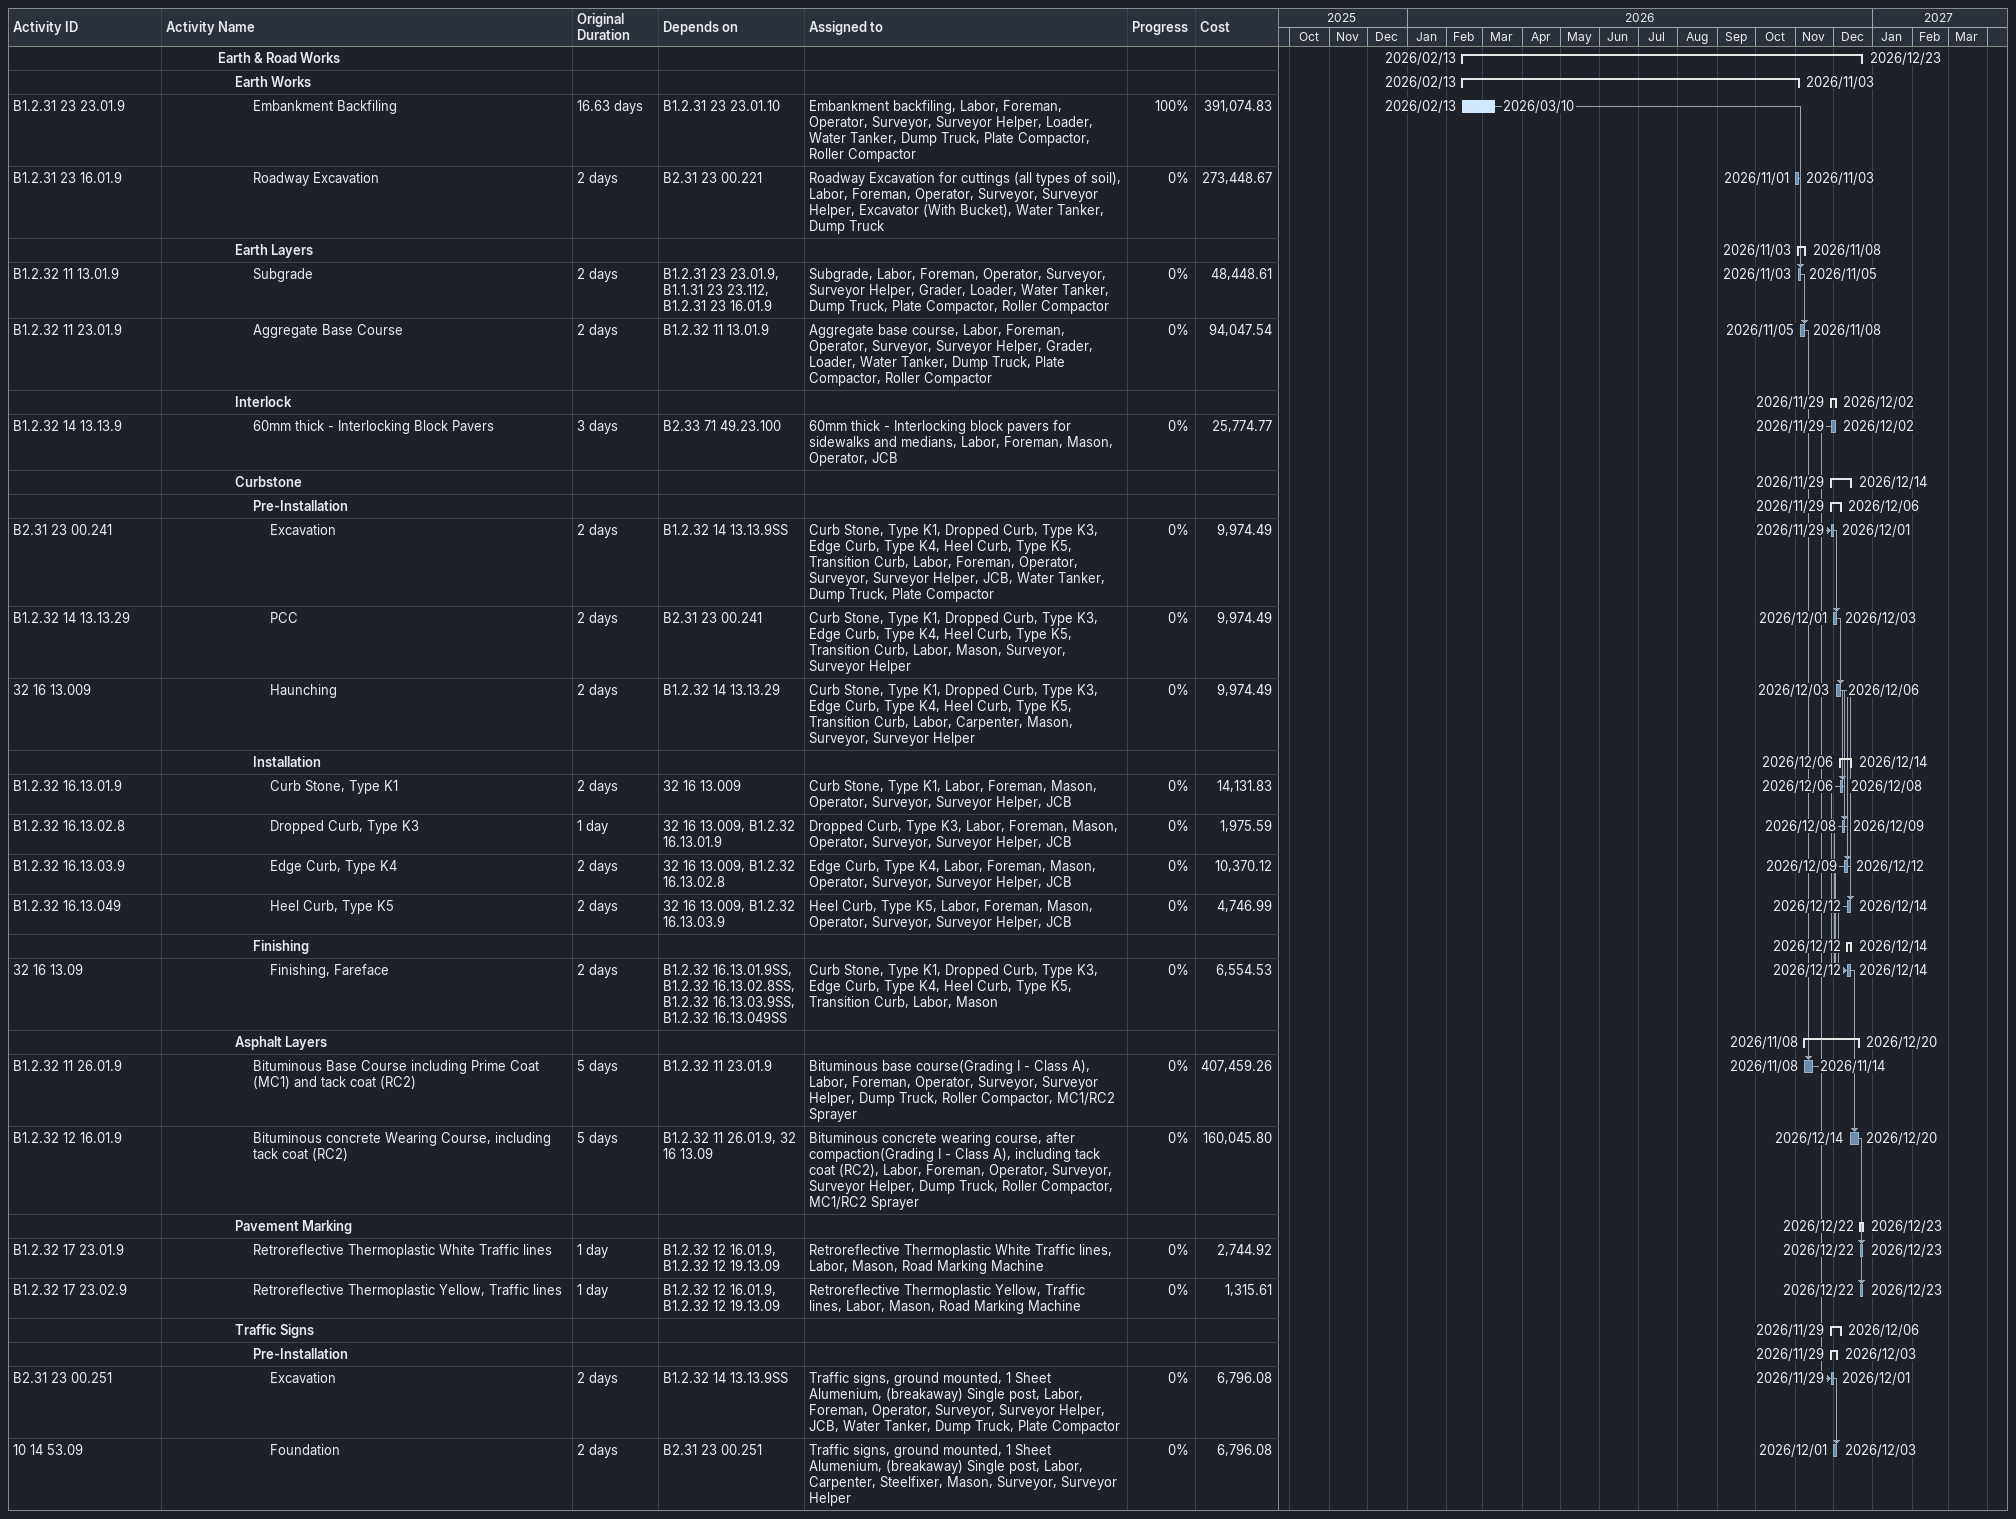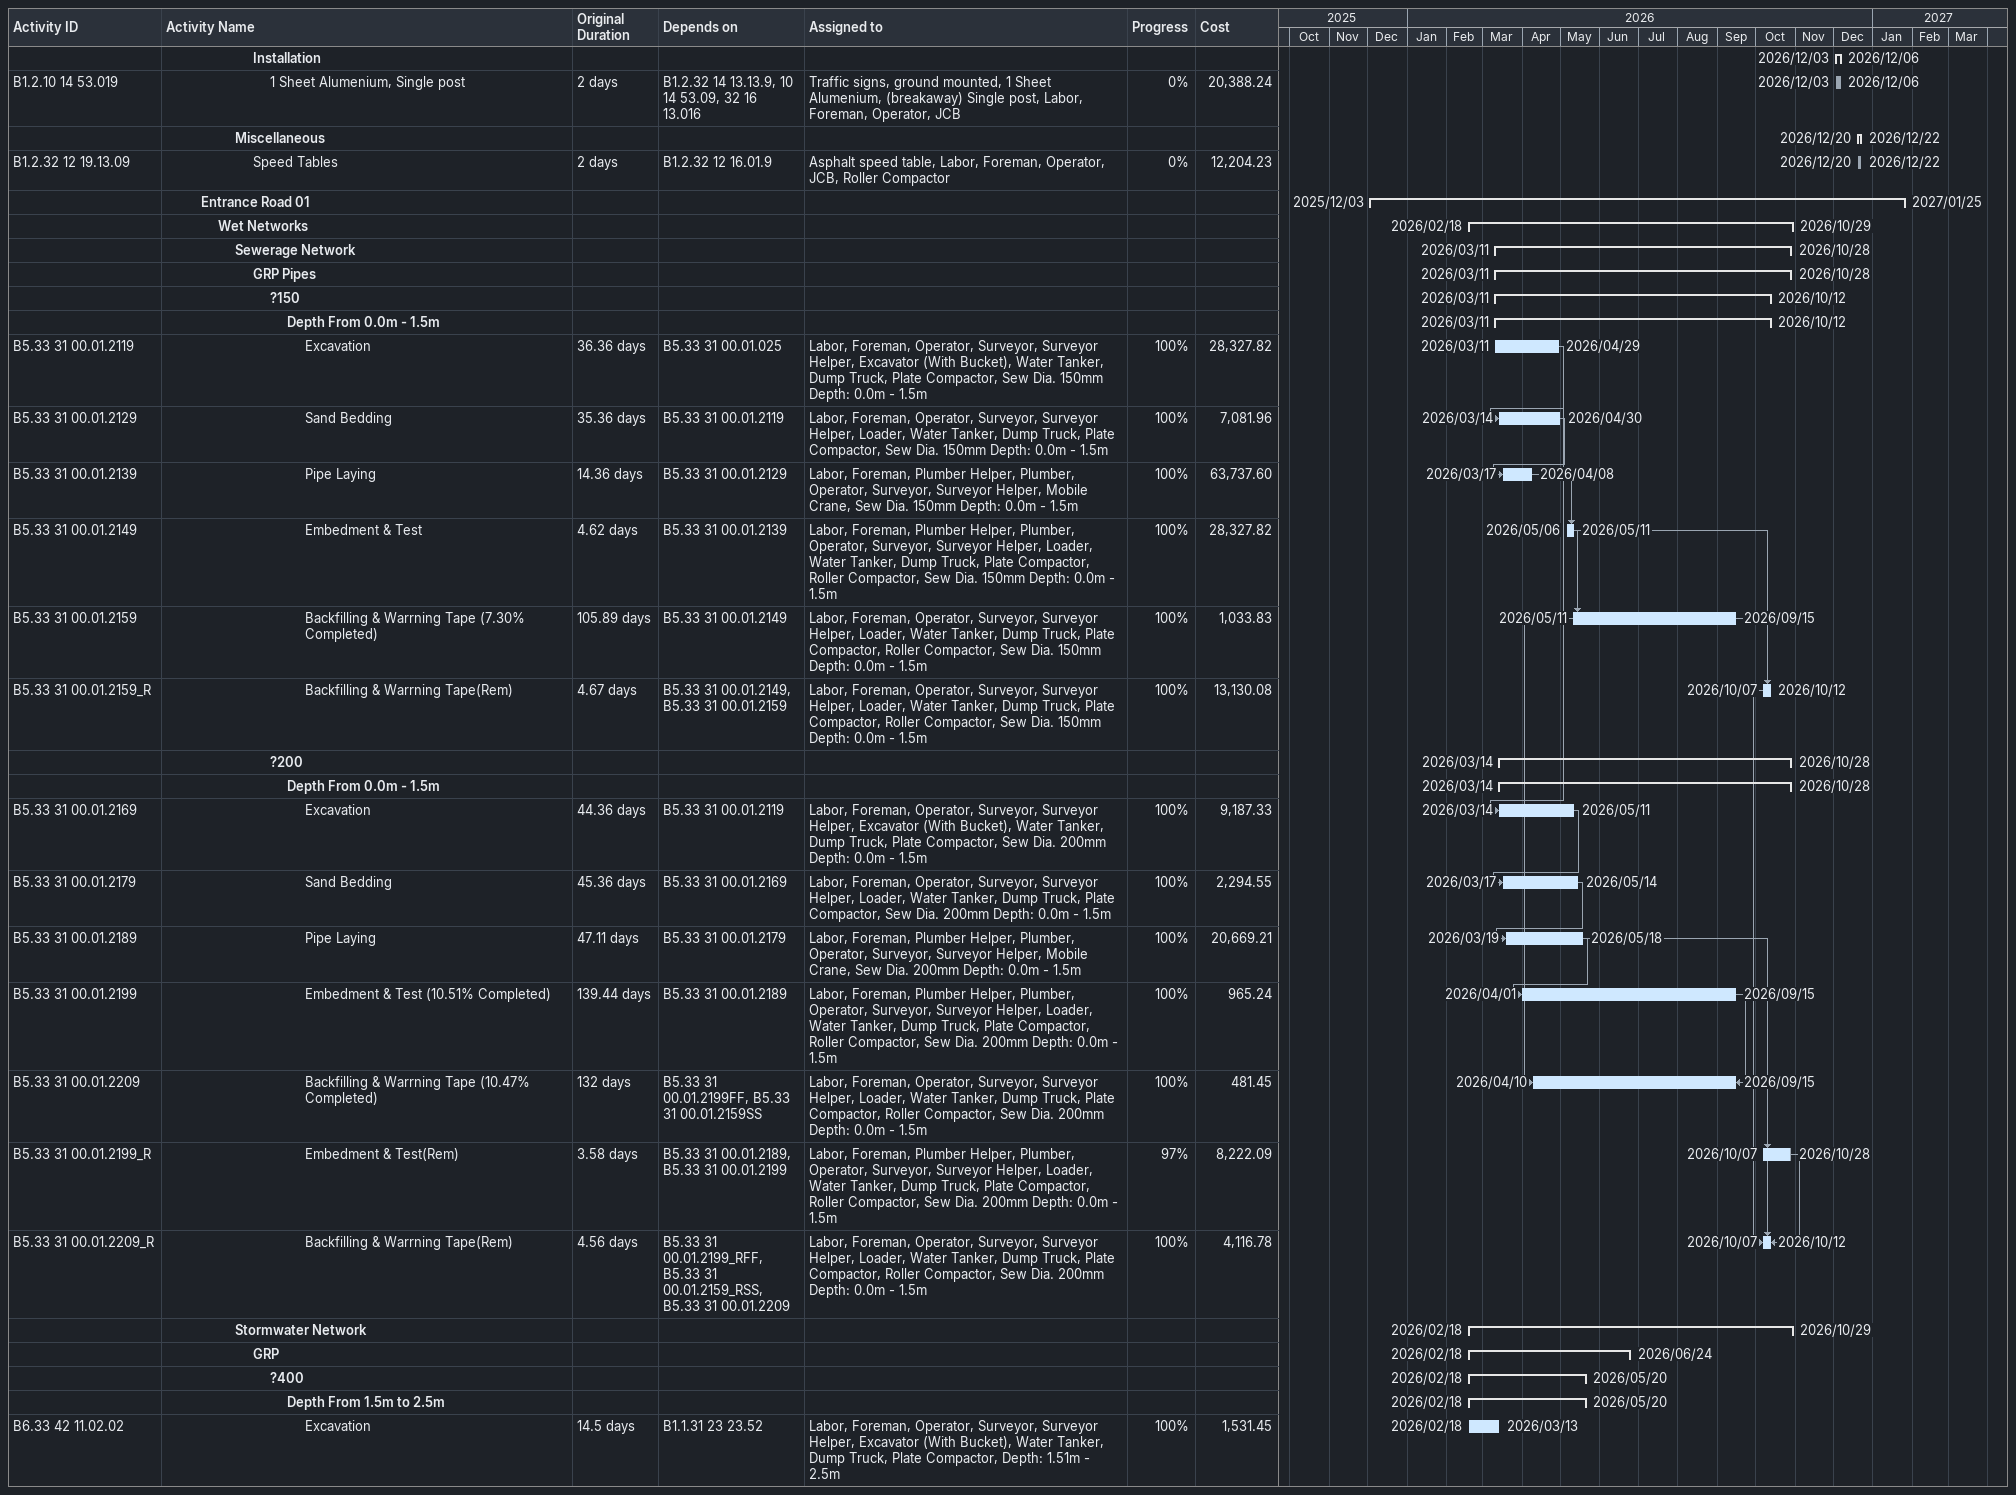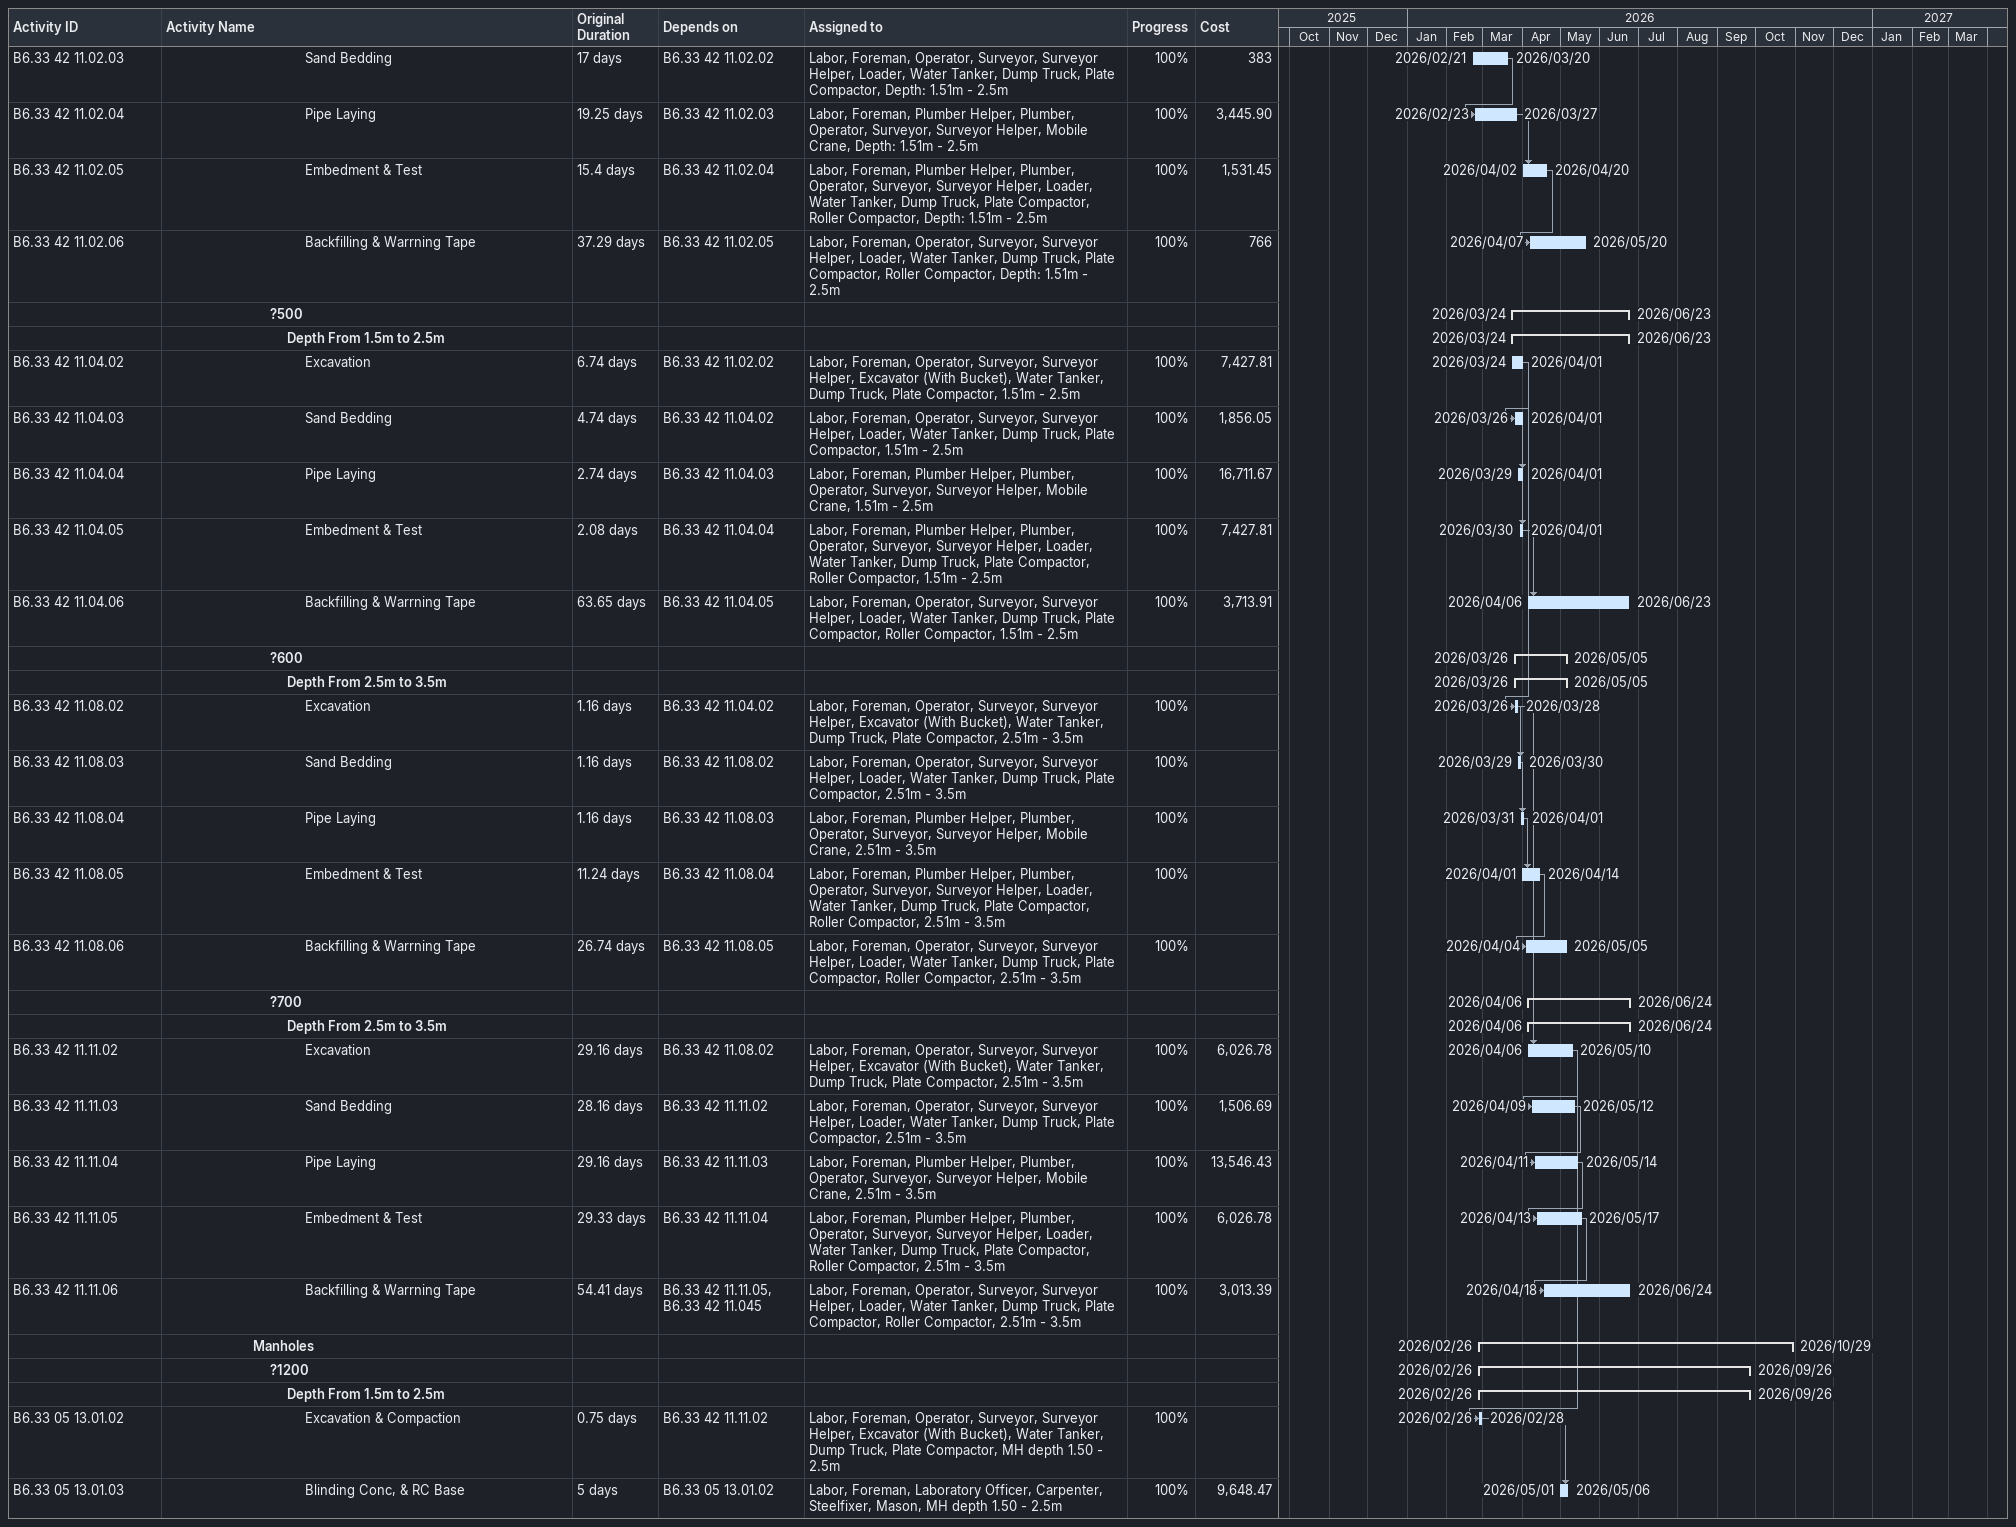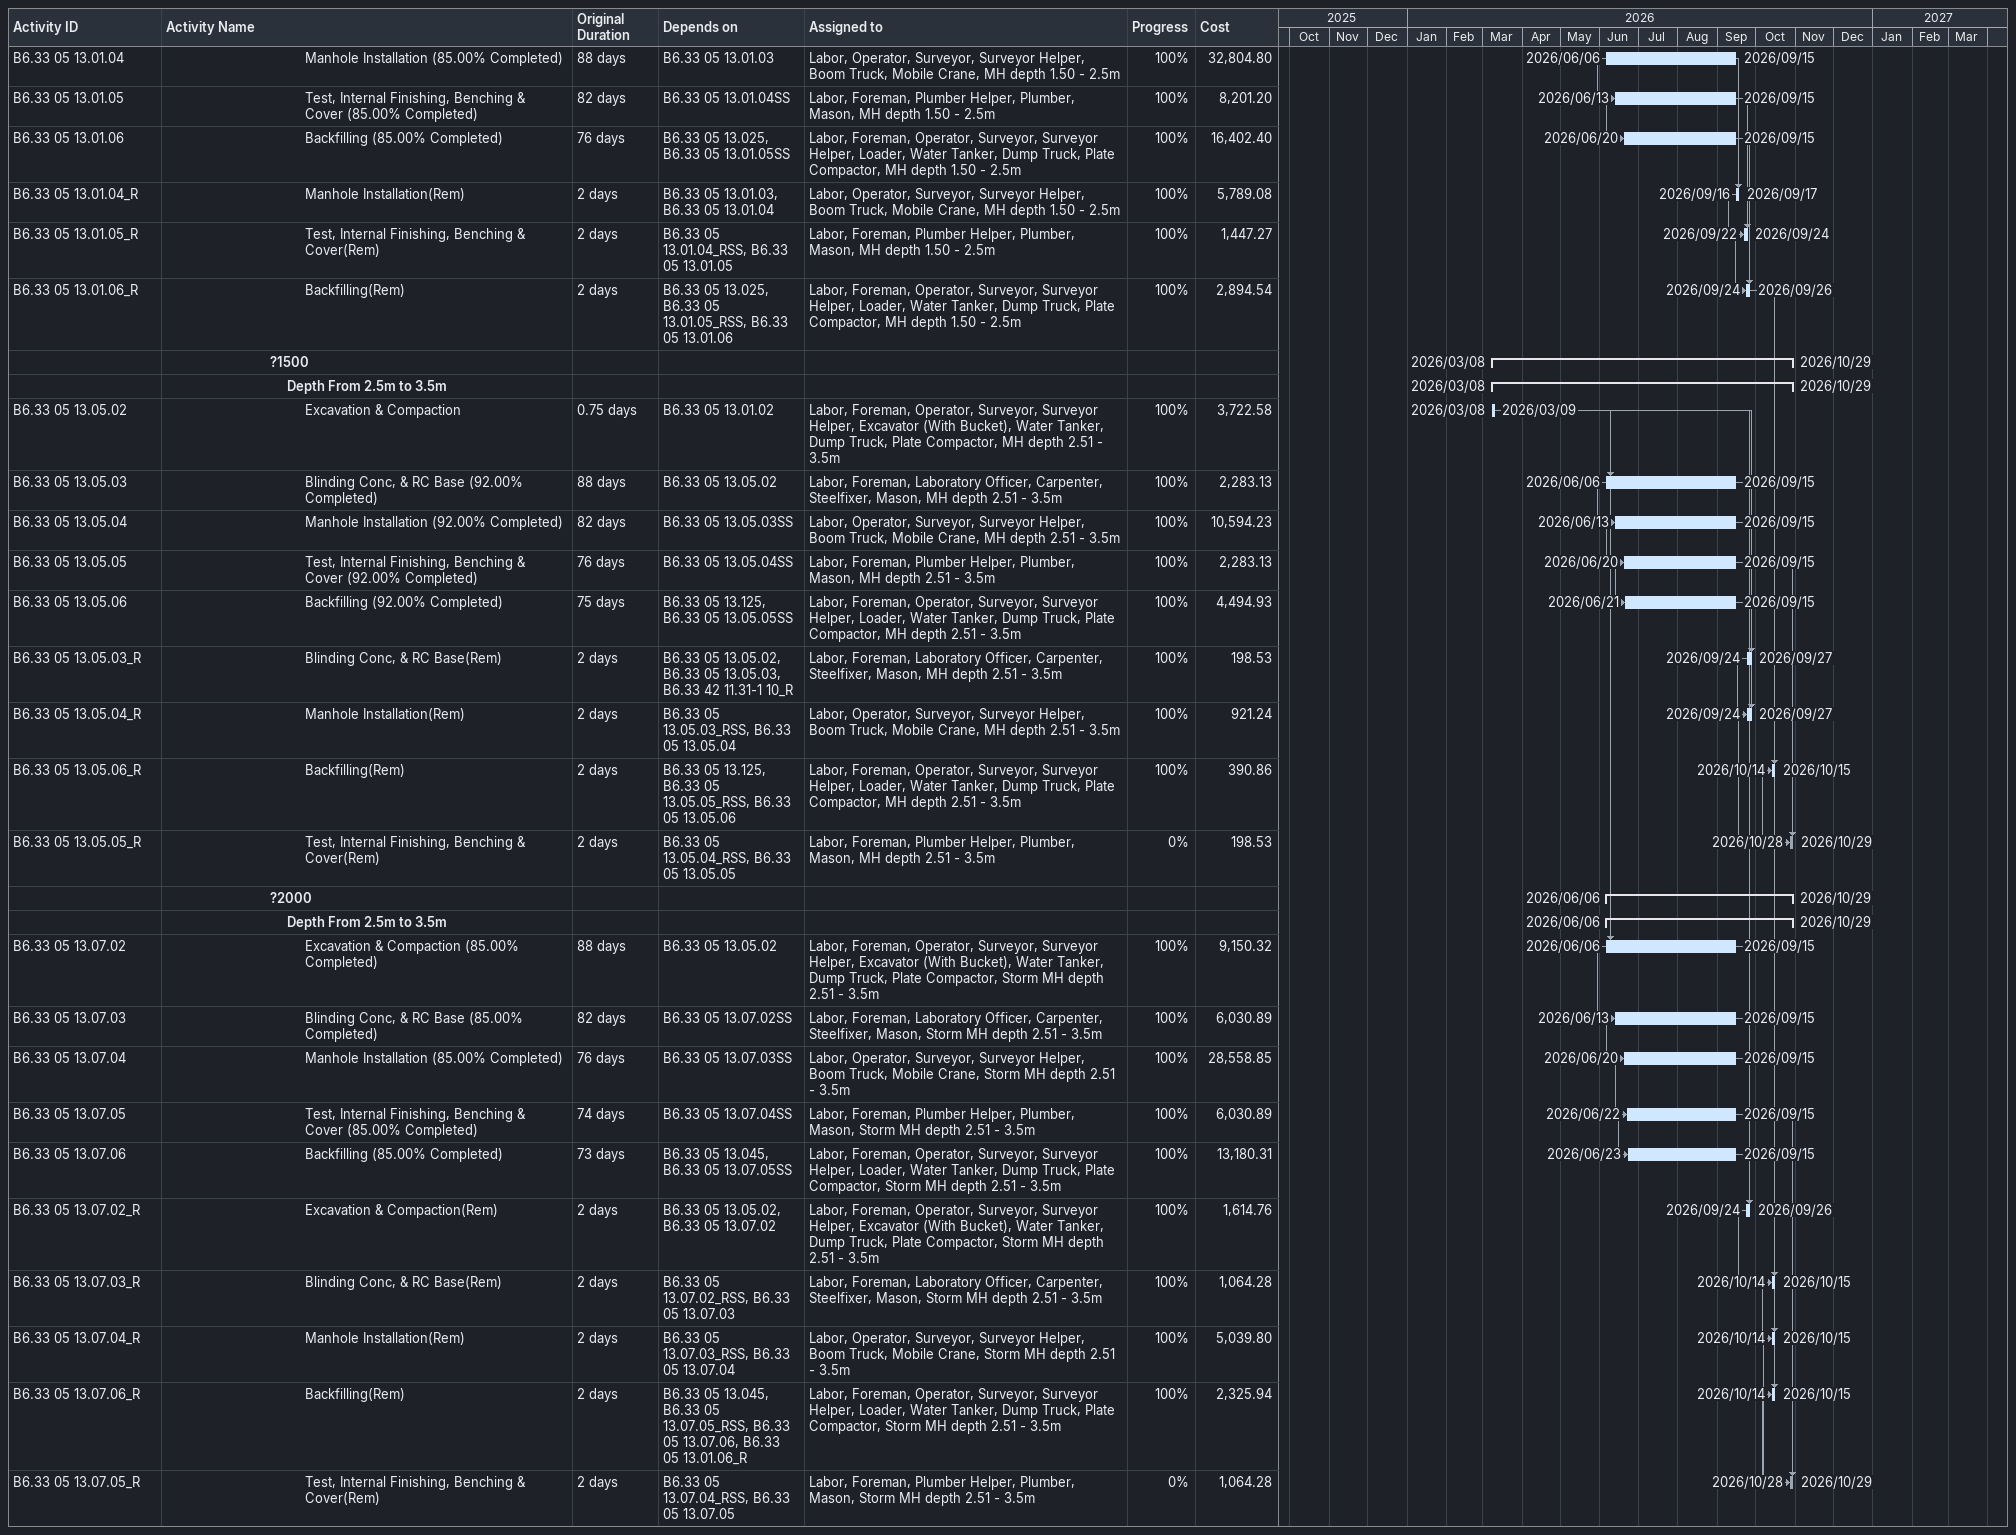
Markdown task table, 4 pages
| ID | Level | Task | Original duration | Start | Finish | Predecessors | Resources | % complete | Cost |
|---|---|---|---|---|---|---|---|---|---|
|  | 4 | **Earth & Road Works** |  | 2026-02-13 | 2026-12-23 |  |  |  |  |
|  | 5 | **Earth Works** |  | 2026-02-13 | 2026-11-03 |  |  |  |  |
| B1.2.31 23 23.01.9 | 6 | Embankment Backfiling | 16.63d | 2026-02-13 | 2026-03-10 | B1.2.31 23 23.01.10 | Embankment backfiling, Labor, Foreman, Operator, Surveyor, Surveyor Helper, Loader, Water Tanker, Dump Truck, Plate Compactor, Roller Compactor | 100 | 391074.83 |
| B1.2.31 23 16.01.9 | 6 | Roadway Excavation | 2d | 2026-11-01 | 2026-11-03 | B2.31 23 00.221 | Roadway Excavation for cuttings (all types of soil), Labor, Foreman, Operator, Surveyor, Surveyor Helper, Excavator (With Bucket), Water Tanker, Dump Truck | 0 | 273448.67 |
|  | 5 | **Earth Layers** |  | 2026-11-03 | 2026-11-08 |  |  |  |  |
| B1.2.32 11 13.01.9 | 6 | Subgrade | 2d | 2026-11-03 | 2026-11-05 | B1.2.31 23 23.01.9, B1.1.31 23 23.112, B1.2.31 23 16.01.9 | Subgrade, Labor, Foreman, Operator, Surveyor, Surveyor Helper, Grader, Loader, Water Tanker, Dump Truck, Plate Compactor, Roller Compactor | 0 | 48448.61 |
| B1.2.32 11 23.01.9 | 6 | Aggregate Base Course | 2d | 2026-11-05 | 2026-11-08 | B1.2.32 11 13.01.9 | Aggregate base course, Labor, Foreman, Operator, Surveyor, Surveyor Helper, Grader, Loader, Water Tanker, Dump Truck, Plate Compactor, Roller Compactor | 0 | 94047.54 |
|  | 5 | **Interlock** |  | 2026-11-29 | 2026-12-02 |  |  |  |  |
| B1.2.32 14 13.13.9 | 6 | 60mm thick - Interlocking Block Pavers | 3d | 2026-11-29 | 2026-12-02 | B2.33 71 49.23.100 | 60mm thick - Interlocking block pavers for sidewalks and medians, Labor, Foreman, Mason, Operator, JCB | 0 | 25774.77 |
|  | 5 | **Curbstone** |  | 2026-11-29 | 2026-12-14 |  |  |  |  |
|  | 6 | **Pre-Installation** |  | 2026-11-29 | 2026-12-06 |  |  |  |  |
| B2.31 23 00.241 | 7 | Excavation | 2d | 2026-11-29 | 2026-12-01 | B1.2.32 14 13.13.9SS | Curb Stone, Type K1, Dropped Curb, Type K3, Edge Curb, Type K4, Heel Curb, Type K5, Transition Curb, Labor, Foreman, Operator, Surveyor, Surveyor Helper, JCB, Water Tanker, Dump Truck, Plate Compactor | 0 | 9974.49 |
| B1.2.32 14 13.13.29 | 7 | PCC | 2d | 2026-12-01 | 2026-12-03 | B2.31 23 00.241 | Curb Stone, Type K1, Dropped Curb, Type K3, Edge Curb, Type K4, Heel Curb, Type K5, Transition Curb, Labor, Mason, Surveyor, Surveyor Helper | 0 | 9974.49 |
| 32 16 13.009 | 7 | Haunching | 2d | 2026-12-03 | 2026-12-06 | B1.2.32 14 13.13.29 | Curb Stone, Type K1, Dropped Curb, Type K3, Edge Curb, Type K4, Heel Curb, Type K5, Transition Curb, Labor, Carpenter, Mason, Surveyor, Surveyor Helper | 0 | 9974.49 |
|  | 6 | **Installation** |  | 2026-12-06 | 2026-12-14 |  |  |  |  |
| B1.2.32 16.13.01.9 | 7 | Curb Stone, Type K1 | 2d | 2026-12-06 | 2026-12-08 | 32 16 13.009 | Curb Stone, Type K1, Labor, Foreman, Mason, Operator, Surveyor, Surveyor Helper, JCB | 0 | 14131.83 |
| B1.2.32 16.13.02.8 | 7 | Dropped Curb, Type K3 | 1d | 2026-12-08 | 2026-12-09 | 32 16 13.009, B1.2.32 16.13.01.9 | Dropped Curb, Type K3, Labor, Foreman, Mason, Operator, Surveyor, Surveyor Helper, JCB | 0 | 1975.59 |
| B1.2.32 16.13.03.9 | 7 | Edge Curb, Type K4 | 2d | 2026-12-09 | 2026-12-12 | 32 16 13.009, B1.2.32 16.13.02.8 | Edge Curb, Type K4, Labor, Foreman, Mason, Operator, Surveyor, Surveyor Helper, JCB | 0 | 10370.12 |
| B1.2.32 16.13.049 | 7 | Heel Curb, Type K5 | 2d | 2026-12-12 | 2026-12-14 | 32 16 13.009, B1.2.32 16.13.03.9 | Heel Curb, Type K5, Labor, Foreman, Mason, Operator, Surveyor, Surveyor Helper, JCB | 0 | 4746.99 |
|  | 6 | **Finishing** |  | 2026-12-12 | 2026-12-14 |  |  |  |  |
| 32 16 13.09 | 7 | Finishing, Fareface | 2d | 2026-12-12 | 2026-12-14 | B1.2.32 16.13.01.9SS, B1.2.32 16.13.02.8SS, B1.2.32 16.13.03.9SS, B1.2.32 16.13.049SS | Curb Stone, Type K1, Dropped Curb, Type K3, Edge Curb, Type K4, Heel Curb, Type K5, Transition Curb, Labor, Mason | 0 | 6554.53 |
|  | 5 | **Asphalt Layers** |  | 2026-11-08 | 2026-12-20 |  |  |  |  |
| B1.2.32 11 26.01.9 | 6 | Bituminous Base Course including Prime Coat (MC1) and tack coat (RC2) | 5d | 2026-11-08 | 2026-11-14 | B1.2.32 11 23.01.9 | Bituminous base course(Grading I - Class A), Labor, Foreman, Operator, Surveyor, Surveyor Helper, Dump Truck, Roller Compactor, MC1/RC2 Sprayer | 0 | 407459.26 |
| B1.2.32 12 16.01.9 | 6 | Bituminous concrete Wearing Course, including tack coat (RC2) | 5d | 2026-12-14 | 2026-12-20 | B1.2.32 11 26.01.9, 32 16 13.09 | Bituminous concrete wearing course, after compaction(Grading I - Class A), including tack coat (RC2), Labor, Foreman, Operator, Surveyor, Surveyor Helper, Dump Truck, Roller Compactor, MC1/RC2 Sprayer | 0 | 160045.80 |
|  | 5 | **Pavement Marking** |  | 2026-12-22 | 2026-12-23 |  |  |  |  |
| B1.2.32 17 23.01.9 | 6 | Retroreflective Thermoplastic White Traffic lines | 1d | 2026-12-22 | 2026-12-23 | B1.2.32 12 16.01.9, B1.2.32 12 19.13.09 | Retroreflective Thermoplastic White Traffic lines, Labor, Mason, Road Marking Machine | 0 | 2744.92 |
| B1.2.32 17 23.02.9 | 6 | Retroreflective Thermoplastic Yellow, Traffic lines | 1d | 2026-12-22 | 2026-12-23 | B1.2.32 12 16.01.9, B1.2.32 12 19.13.09 | Retroreflective Thermoplastic Yellow, Traffic lines, Labor, Mason, Road Marking Machine | 0 | 1315.61 |
|  | 5 | **Traffic Signs** |  | 2026-11-29 | 2026-12-06 |  |  |  |  |
|  | 6 | **Pre-Installation** |  | 2026-11-29 | 2026-12-03 |  |  |  |  |
| B2.31 23 00.251 | 7 | Excavation | 2d | 2026-11-29 | 2026-12-01 | B1.2.32 14 13.13.9SS | Traffic signs, ground mounted, 1 Sheet Alumenium, (breakaway) Single post, Labor, Foreman, Operator, Surveyor, Surveyor Helper, JCB, Water Tanker, Dump Truck, Plate Compactor | 0 | 6796.08 |
| 10 14 53.09 | 7 | Foundation | 2d | 2026-12-01 | 2026-12-03 | B2.31 23 00.251 | Traffic signs, ground mounted, 1 Sheet Alumenium, (breakaway) Single post, Labor, Carpenter, Steelfixer, Mason, Surveyor, Surveyor Helper | 0 | 6796.08 |
|  | 6 | **Installation** |  | 2026-12-03 | 2026-12-06 |  |  |  |  |
| B1.2.10 14 53.019 | 7 | 1 Sheet Alumenium, Single post | 2d | 2026-12-03 | 2026-12-06 | B1.2.32 14 13.13.9, 10 14 53.09, 32 16 13.016 | Traffic signs, ground mounted, 1 Sheet Alumenium, (breakaway) Single post, Labor, Foreman, Operator, JCB | 0 | 20388.24 |
|  | 5 | **Miscellaneous** |  | 2026-12-20 | 2026-12-22 |  |  |  |  |
| B1.2.32 12 19.13.09 | 6 | Speed Tables | 2d | 2026-12-20 | 2026-12-22 | B1.2.32 12 16.01.9 | Asphalt speed table, Labor, Foreman, Operator, JCB, Roller Compactor | 0 | 12204.23 |
|  | 3 | **Entrance Road 01** |  | 2025-12-03 | 2027-01-25 |  |  |  |  |
|  | 4 | **Wet Networks** |  | 2026-02-18 | 2026-10-29 |  |  |  |  |
|  | 5 | **Sewerage Network** |  | 2026-03-11 | 2026-10-28 |  |  |  |  |
|  | 6 | **GRP Pipes** |  | 2026-03-11 | 2026-10-28 |  |  |  |  |
|  | 7 | **?150** |  | 2026-03-11 | 2026-10-12 |  |  |  |  |
|  | 8 | **Depth From 0.0m - 1.5m** |  | 2026-03-11 | 2026-10-12 |  |  |  |  |
| B5.33 31 00.01.2119 | 9 | Excavation | 36.36d | 2026-03-11 | 2026-04-29 | B5.33 31 00.01.025 | Labor, Foreman, Operator, Surveyor, Surveyor Helper, Excavator (With Bucket), Water Tanker, Dump Truck, Plate Compactor, Sew Dia. 150mm Depth: 0.0m - 1.5m | 100 | 28327.82 |
| B5.33 31 00.01.2129 | 9 | Sand Bedding | 35.36d | 2026-03-14 | 2026-04-30 | B5.33 31 00.01.2119 | Labor, Foreman, Operator, Surveyor, Surveyor Helper, Loader, Water Tanker, Dump Truck, Plate Compactor, Sew Dia. 150mm Depth: 0.0m - 1.5m | 100 | 7081.96 |
| B5.33 31 00.01.2139 | 9 | Pipe Laying | 14.36d | 2026-03-17 | 2026-04-08 | B5.33 31 00.01.2129 | Labor, Foreman, Plumber Helper, Plumber, Operator, Surveyor, Surveyor Helper, Mobile Crane, Sew Dia. 150mm Depth: 0.0m - 1.5m | 100 | 63737.60 |
| B5.33 31 00.01.2149 | 9 | Embedment & Test | 4.62d | 2026-05-06 | 2026-05-11 | B5.33 31 00.01.2139 | Labor, Foreman, Plumber Helper, Plumber, Operator, Surveyor, Surveyor Helper, Loader, Water Tanker, Dump Truck, Plate Compactor, Roller Compactor, Sew Dia. 150mm Depth: 0.0m - 1.5m | 100 | 28327.82 |
| B5.33 31 00.01.2159 | 9 | Backfilling & Warrning Tape (7.30% Completed) | 105.89d | 2026-05-11 | 2026-09-15 | B5.33 31 00.01.2149 | Labor, Foreman, Operator, Surveyor, Surveyor Helper, Loader, Water Tanker, Dump Truck, Plate Compactor, Roller Compactor, Sew Dia. 150mm Depth: 0.0m - 1.5m | 100 | 1033.83 |
| B5.33 31 00.01.2159_R | 9 | Backfilling & Warrning Tape(Rem) | 4.67d | 2026-10-07 | 2026-10-12 | B5.33 31 00.01.2149, B5.33 31 00.01.2159 | Labor, Foreman, Operator, Surveyor, Surveyor Helper, Loader, Water Tanker, Dump Truck, Plate Compactor, Roller Compactor, Sew Dia. 150mm Depth: 0.0m - 1.5m | 100 | 13130.08 |
|  | 7 | **?200** |  | 2026-03-14 | 2026-10-28 |  |  |  |  |
|  | 8 | **Depth From 0.0m - 1.5m** |  | 2026-03-14 | 2026-10-28 |  |  |  |  |
| B5.33 31 00.01.2169 | 9 | Excavation | 44.36d | 2026-03-14 | 2026-05-11 | B5.33 31 00.01.2119 | Labor, Foreman, Operator, Surveyor, Surveyor Helper, Excavator (With Bucket), Water Tanker, Dump Truck, Plate Compactor, Sew Dia. 200mm Depth: 0.0m - 1.5m | 100 | 9187.33 |
| B5.33 31 00.01.2179 | 9 | Sand Bedding | 45.36d | 2026-03-17 | 2026-05-14 | B5.33 31 00.01.2169 | Labor, Foreman, Operator, Surveyor, Surveyor Helper, Loader, Water Tanker, Dump Truck, Plate Compactor, Sew Dia. 200mm Depth: 0.0m - 1.5m | 100 | 2294.55 |
| B5.33 31 00.01.2189 | 9 | Pipe Laying | 47.11d | 2026-03-19 | 2026-05-18 | B5.33 31 00.01.2179 | Labor, Foreman, Plumber Helper, Plumber, Operator, Surveyor, Surveyor Helper, Mobile Crane, Sew Dia. 200mm Depth: 0.0m - 1.5m | 100 | 20669.21 |
| B5.33 31 00.01.2199 | 9 | Embedment & Test (10.51% Completed) | 139.44d | 2026-04-01 | 2026-09-15 | B5.33 31 00.01.2189 | Labor, Foreman, Plumber Helper, Plumber, Operator, Surveyor, Surveyor Helper, Loader, Water Tanker, Dump Truck, Plate Compactor, Roller Compactor, Sew Dia. 200mm Depth: 0.0m - 1.5m | 100 | 965.24 |
| B5.33 31 00.01.2209 | 9 | Backfilling & Warrning Tape (10.47% Completed) | 132d | 2026-04-10 | 2026-09-15 | B5.33 31 00.01.2199FF, B5.33 31 00.01.2159SS | Labor, Foreman, Operator, Surveyor, Surveyor Helper, Loader, Water Tanker, Dump Truck, Plate Compactor, Roller Compactor, Sew Dia. 200mm Depth: 0.0m - 1.5m | 100 | 481.45 |
| B5.33 31 00.01.2199_R | 9 | Embedment & Test(Rem) | 3.58d | 2026-10-07 | 2026-10-28 | B5.33 31 00.01.2189, B5.33 31 00.01.2199 | Labor, Foreman, Plumber Helper, Plumber, Operator, Surveyor, Surveyor Helper, Loader, Water Tanker, Dump Truck, Plate Compactor, Roller Compactor, Sew Dia. 200mm Depth: 0.0m - 1.5m | 97 | 8222.09 |
| B5.33 31 00.01.2209_R | 9 | Backfilling & Warrning Tape(Rem) | 4.56d | 2026-10-07 | 2026-10-12 | B5.33 31 00.01.2199_RFF, B5.33 31 00.01.2159_RSS, B5.33 31 00.01.2209 | Labor, Foreman, Operator, Surveyor, Surveyor Helper, Loader, Water Tanker, Dump Truck, Plate Compactor, Roller Compactor, Sew Dia. 200mm Depth: 0.0m - 1.5m | 100 | 4116.78 |
|  | 5 | **Stormwater Network** |  | 2026-02-18 | 2026-10-29 |  |  |  |  |
|  | 6 | **GRP** |  | 2026-02-18 | 2026-06-24 |  |  |  |  |
|  | 7 | **?400** |  | 2026-02-18 | 2026-05-20 |  |  |  |  |
|  | 8 | **Depth From 1.5m to 2.5m** |  | 2026-02-18 | 2026-05-20 |  |  |  |  |
| B6.33 42 11.02.02 | 9 | Excavation | 14.5d | 2026-02-18 | 2026-03-13 | B1.1.31 23 23.52 | Labor, Foreman, Operator, Surveyor, Surveyor Helper, Excavator (With Bucket), Water Tanker, Dump Truck, Plate Compactor, Depth: 1.51m - 2.5m | 100 | 1531.45 |
| B6.33 42 11.02.03 | 9 | Sand Bedding | 17d | 2026-02-21 | 2026-03-20 | B6.33 42 11.02.02 | Labor, Foreman, Operator, Surveyor, Surveyor Helper, Loader, Water Tanker, Dump Truck, Plate Compactor, Depth: 1.51m - 2.5m | 100 | 383 |
| B6.33 42 11.02.04 | 9 | Pipe Laying | 19.25d | 2026-02-23 | 2026-03-27 | B6.33 42 11.02.03 | Labor, Foreman, Plumber Helper, Plumber, Operator, Surveyor, Surveyor Helper, Mobile Crane, Depth: 1.51m - 2.5m | 100 | 3445.90 |
| B6.33 42 11.02.05 | 9 | Embedment & Test | 15.4d | 2026-04-02 | 2026-04-20 | B6.33 42 11.02.04 | Labor, Foreman, Plumber Helper, Plumber, Operator, Surveyor, Surveyor Helper, Loader, Water Tanker, Dump Truck, Plate Compactor, Roller Compactor, Depth: 1.51m - 2.5m | 100 | 1531.45 |
| B6.33 42 11.02.06 | 9 | Backfilling & Warrning Tape | 37.29d | 2026-04-07 | 2026-05-20 | B6.33 42 11.02.05 | Labor, Foreman, Operator, Surveyor, Surveyor Helper, Loader, Water Tanker, Dump Truck, Plate Compactor, Roller Compactor, Depth: 1.51m - 2.5m | 100 | 766 |
|  | 7 | **?500** |  | 2026-03-24 | 2026-06-23 |  |  |  |  |
|  | 8 | **Depth From 1.5m to 2.5m** |  | 2026-03-24 | 2026-06-23 |  |  |  |  |
| B6.33 42 11.04.02 | 9 | Excavation | 6.74d | 2026-03-24 | 2026-04-01 | B6.33 42 11.02.02 | Labor, Foreman, Operator, Surveyor, Surveyor Helper, Excavator (With Bucket), Water Tanker, Dump Truck, Plate Compactor, 1.51m - 2.5m | 100 | 7427.81 |
| B6.33 42 11.04.03 | 9 | Sand Bedding | 4.74d | 2026-03-26 | 2026-04-01 | B6.33 42 11.04.02 | Labor, Foreman, Operator, Surveyor, Surveyor Helper, Loader, Water Tanker, Dump Truck, Plate Compactor, 1.51m - 2.5m | 100 | 1856.05 |
| B6.33 42 11.04.04 | 9 | Pipe Laying | 2.74d | 2026-03-29 | 2026-04-01 | B6.33 42 11.04.03 | Labor, Foreman, Plumber Helper, Plumber, Operator, Surveyor, Surveyor Helper, Mobile Crane, 1.51m - 2.5m | 100 | 16711.67 |
| B6.33 42 11.04.05 | 9 | Embedment & Test | 2.08d | 2026-03-30 | 2026-04-01 | B6.33 42 11.04.04 | Labor, Foreman, Plumber Helper, Plumber, Operator, Surveyor, Surveyor Helper, Loader, Water Tanker, Dump Truck, Plate Compactor, Roller Compactor, 1.51m - 2.5m | 100 | 7427.81 |
| B6.33 42 11.04.06 | 9 | Backfilling & Warrning Tape | 63.65d | 2026-04-06 | 2026-06-23 | B6.33 42 11.04.05 | Labor, Foreman, Operator, Surveyor, Surveyor Helper, Loader, Water Tanker, Dump Truck, Plate Compactor, Roller Compactor, 1.51m - 2.5m | 100 | 3713.91 |
|  | 7 | **?600** |  | 2026-03-26 | 2026-05-05 |  |  |  |  |
|  | 8 | **Depth From 2.5m to 3.5m** |  | 2026-03-26 | 2026-05-05 |  |  |  |  |
| B6.33 42 11.08.02 | 9 | Excavation | 1.16d | 2026-03-26 | 2026-03-28 | B6.33 42 11.04.02 | Labor, Foreman, Operator, Surveyor, Surveyor Helper, Excavator (With Bucket), Water Tanker, Dump Truck, Plate Compactor, 2.51m - 3.5m | 100 |  |
| B6.33 42 11.08.03 | 9 | Sand Bedding | 1.16d | 2026-03-29 | 2026-03-30 | B6.33 42 11.08.02 | Labor, Foreman, Operator, Surveyor, Surveyor Helper, Loader, Water Tanker, Dump Truck, Plate Compactor, 2.51m - 3.5m | 100 |  |
| B6.33 42 11.08.04 | 9 | Pipe Laying | 1.16d | 2026-03-31 | 2026-04-01 | B6.33 42 11.08.03 | Labor, Foreman, Plumber Helper, Plumber, Operator, Surveyor, Surveyor Helper, Mobile Crane, 2.51m - 3.5m | 100 |  |
| B6.33 42 11.08.05 | 9 | Embedment & Test | 11.24d | 2026-04-01 | 2026-04-14 | B6.33 42 11.08.04 | Labor, Foreman, Plumber Helper, Plumber, Operator, Surveyor, Surveyor Helper, Loader, Water Tanker, Dump Truck, Plate Compactor, Roller Compactor, 2.51m - 3.5m | 100 |  |
| B6.33 42 11.08.06 | 9 | Backfilling & Warrning Tape | 26.74d | 2026-04-04 | 2026-05-05 | B6.33 42 11.08.05 | Labor, Foreman, Operator, Surveyor, Surveyor Helper, Loader, Water Tanker, Dump Truck, Plate Compactor, Roller Compactor, 2.51m - 3.5m | 100 |  |
|  | 7 | **?700** |  | 2026-04-06 | 2026-06-24 |  |  |  |  |
|  | 8 | **Depth From 2.5m to 3.5m** |  | 2026-04-06 | 2026-06-24 |  |  |  |  |
| B6.33 42 11.11.02 | 9 | Excavation | 29.16d | 2026-04-06 | 2026-05-10 | B6.33 42 11.08.02 | Labor, Foreman, Operator, Surveyor, Surveyor Helper, Excavator (With Bucket), Water Tanker, Dump Truck, Plate Compactor, 2.51m - 3.5m | 100 | 6026.78 |
| B6.33 42 11.11.03 | 9 | Sand Bedding | 28.16d | 2026-04-09 | 2026-05-12 | B6.33 42 11.11.02 | Labor, Foreman, Operator, Surveyor, Surveyor Helper, Loader, Water Tanker, Dump Truck, Plate Compactor, 2.51m - 3.5m | 100 | 1506.69 |
| B6.33 42 11.11.04 | 9 | Pipe Laying | 29.16d | 2026-04-11 | 2026-05-14 | B6.33 42 11.11.03 | Labor, Foreman, Plumber Helper, Plumber, Operator, Surveyor, Surveyor Helper, Mobile Crane, 2.51m - 3.5m | 100 | 13546.43 |
| B6.33 42 11.11.05 | 9 | Embedment & Test | 29.33d | 2026-04-13 | 2026-05-17 | B6.33 42 11.11.04 | Labor, Foreman, Plumber Helper, Plumber, Operator, Surveyor, Surveyor Helper, Loader, Water Tanker, Dump Truck, Plate Compactor, Roller Compactor, 2.51m - 3.5m | 100 | 6026.78 |
| B6.33 42 11.11.06 | 9 | Backfilling & Warrning Tape | 54.41d | 2026-04-18 | 2026-06-24 | B6.33 42 11.11.05, B6.33 42 11.045 | Labor, Foreman, Operator, Surveyor, Surveyor Helper, Loader, Water Tanker, Dump Truck, Plate Compactor, Roller Compactor, 2.51m - 3.5m | 100 | 3013.39 |
|  | 6 | **Manholes** |  | 2026-02-26 | 2026-10-29 |  |  |  |  |
|  | 7 | **?1200** |  | 2026-02-26 | 2026-09-26 |  |  |  |  |
|  | 8 | **Depth From 1.5m to 2.5m** |  | 2026-02-26 | 2026-09-26 |  |  |  |  |
| B6.33 05 13.01.02 | 9 | Excavation & Compaction | 0.75d | 2026-02-26 | 2026-02-28 | B6.33 42 11.11.02 | Labor, Foreman, Operator, Surveyor, Surveyor Helper, Excavator (With Bucket), Water Tanker, Dump Truck, Plate Compactor, MH depth 1.50 - 2.5m | 100 |  |
| B6.33 05 13.01.03 | 9 | Blinding Conc, & RC Base | 5d | 2026-05-01 | 2026-05-06 | B6.33 05 13.01.02 | Labor, Foreman, Laboratory Officer, Carpenter, Steelfixer, Mason, MH depth 1.50 - 2.5m | 100 | 9648.47 |
| B6.33 05 13.01.04 | 9 | Manhole Installation (85.00% Completed) | 88d | 2026-06-06 | 2026-09-15 | B6.33 05 13.01.03 | Labor, Operator, Surveyor, Surveyor Helper, Boom Truck, Mobile Crane, MH depth 1.50 - 2.5m | 100 | 32804.80 |
| B6.33 05 13.01.05 | 9 | Test, Internal Finishing, Benching & Cover (85.00% Completed) | 82d | 2026-06-13 | 2026-09-15 | B6.33 05 13.01.04SS | Labor, Foreman, Plumber Helper, Plumber, Mason, MH depth 1.50 - 2.5m | 100 | 8201.20 |
| B6.33 05 13.01.06 | 9 | Backfilling (85.00% Completed) | 76d | 2026-06-20 | 2026-09-15 | B6.33 05 13.025, B6.33 05 13.01.05SS | Labor, Foreman, Operator, Surveyor, Surveyor Helper, Loader, Water Tanker, Dump Truck, Plate Compactor, MH depth 1.50 - 2.5m | 100 | 16402.40 |
| B6.33 05 13.01.04_R | 9 | Manhole Installation(Rem) | 2d | 2026-09-16 | 2026-09-17 | B6.33 05 13.01.03, B6.33 05 13.01.04 | Labor, Operator, Surveyor, Surveyor Helper, Boom Truck, Mobile Crane, MH depth 1.50 - 2.5m | 100 | 5789.08 |
| B6.33 05 13.01.05_R | 9 | Test, Internal Finishing, Benching & Cover(Rem) | 2d | 2026-09-22 | 2026-09-24 | B6.33 05 13.01.04_RSS, B6.33 05 13.01.05 | Labor, Foreman, Plumber Helper, Plumber, Mason, MH depth 1.50 - 2.5m | 100 | 1447.27 |
| B6.33 05 13.01.06_R | 9 | Backfilling(Rem) | 2d | 2026-09-24 | 2026-09-26 | B6.33 05 13.025, B6.33 05 13.01.05_RSS, B6.33 05 13.01.06 | Labor, Foreman, Operator, Surveyor, Surveyor Helper, Loader, Water Tanker, Dump Truck, Plate Compactor, MH depth 1.50 - 2.5m | 100 | 2894.54 |
|  | 7 | **?1500** |  | 2026-03-08 | 2026-10-29 |  |  |  |  |
|  | 8 | **Depth From 2.5m to 3.5m** |  | 2026-03-08 | 2026-10-29 |  |  |  |  |
| B6.33 05 13.05.02 | 9 | Excavation & Compaction | 0.75d | 2026-03-08 | 2026-03-09 | B6.33 05 13.01.02 | Labor, Foreman, Operator, Surveyor, Surveyor Helper, Excavator (With Bucket), Water Tanker, Dump Truck, Plate Compactor, MH depth 2.51 - 3.5m | 100 | 3722.58 |
| B6.33 05 13.05.03 | 9 | Blinding Conc, & RC Base (92.00% Completed) | 88d | 2026-06-06 | 2026-09-15 | B6.33 05 13.05.02 | Labor, Foreman, Laboratory Officer, Carpenter, Steelfixer, Mason, MH depth 2.51 - 3.5m | 100 | 2283.13 |
| B6.33 05 13.05.04 | 9 | Manhole Installation (92.00% Completed) | 82d | 2026-06-13 | 2026-09-15 | B6.33 05 13.05.03SS | Labor, Operator, Surveyor, Surveyor Helper, Boom Truck, Mobile Crane, MH depth 2.51 - 3.5m | 100 | 10594.23 |
| B6.33 05 13.05.05 | 9 | Test, Internal Finishing, Benching & Cover (92.00% Completed) | 76d | 2026-06-20 | 2026-09-15 | B6.33 05 13.05.04SS | Labor, Foreman, Plumber Helper, Plumber, Mason, MH depth 2.51 - 3.5m | 100 | 2283.13 |
| B6.33 05 13.05.06 | 9 | Backfilling (92.00% Completed) | 75d | 2026-06-21 | 2026-09-15 | B6.33 05 13.125, B6.33 05 13.05.05SS | Labor, Foreman, Operator, Surveyor, Surveyor Helper, Loader, Water Tanker, Dump Truck, Plate Compactor, MH depth 2.51 - 3.5m | 100 | 4494.93 |
| B6.33 05 13.05.03_R | 9 | Blinding Conc, & RC Base(Rem) | 2d | 2026-09-24 | 2026-09-27 | B6.33 05 13.05.02, B6.33 05 13.05.03, B6.33 42 11.31-1 10_R | Labor, Foreman, Laboratory Officer, Carpenter, Steelfixer, Mason, MH depth 2.51 - 3.5m | 100 | 198.53 |
| B6.33 05 13.05.04_R | 9 | Manhole Installation(Rem) | 2d | 2026-09-24 | 2026-09-27 | B6.33 05 13.05.03_RSS, B6.33 05 13.05.04 | Labor, Operator, Surveyor, Surveyor Helper, Boom Truck, Mobile Crane, MH depth 2.51 - 3.5m | 100 | 921.24 |
| B6.33 05 13.05.06_R | 9 | Backfilling(Rem) | 2d | 2026-10-14 | 2026-10-15 | B6.33 05 13.125, B6.33 05 13.05.05_RSS, B6.33 05 13.05.06 | Labor, Foreman, Operator, Surveyor, Surveyor Helper, Loader, Water Tanker, Dump Truck, Plate Compactor, MH depth 2.51 - 3.5m | 100 | 390.86 |
| B6.33 05 13.05.05_R | 9 | Test, Internal Finishing, Benching & Cover(Rem) | 2d | 2026-10-28 | 2026-10-29 | B6.33 05 13.05.04_RSS, B6.33 05 13.05.05 | Labor, Foreman, Plumber Helper, Plumber, Mason, MH depth 2.51 - 3.5m | 0 | 198.53 |
|  | 7 | **?2000** |  | 2026-06-06 | 2026-10-29 |  |  |  |  |
|  | 8 | **Depth From 2.5m to 3.5m** |  | 2026-06-06 | 2026-10-29 |  |  |  |  |
| B6.33 05 13.07.02 | 9 | Excavation & Compaction (85.00% Completed) | 88d | 2026-06-06 | 2026-09-15 | B6.33 05 13.05.02 | Labor, Foreman, Operator, Surveyor, Surveyor Helper, Excavator (With Bucket), Water Tanker, Dump Truck, Plate Compactor, Storm MH depth 2.51 - 3.5m | 100 | 9150.32 |
| B6.33 05 13.07.03 | 9 | Blinding Conc, & RC Base (85.00% Completed) | 82d | 2026-06-13 | 2026-09-15 | B6.33 05 13.07.02SS | Labor, Foreman, Laboratory Officer, Carpenter, Steelfixer, Mason, Storm MH depth 2.51 - 3.5m | 100 | 6030.89 |
| B6.33 05 13.07.04 | 9 | Manhole Installation (85.00% Completed) | 76d | 2026-06-20 | 2026-09-15 | B6.33 05 13.07.03SS | Labor, Operator, Surveyor, Surveyor Helper, Boom Truck, Mobile Crane, Storm MH depth 2.51 - 3.5m | 100 | 28558.85 |
| B6.33 05 13.07.05 | 9 | Test, Internal Finishing, Benching & Cover (85.00% Completed) | 74d | 2026-06-22 | 2026-09-15 | B6.33 05 13.07.04SS | Labor, Foreman, Plumber Helper, Plumber, Mason, Storm MH depth 2.51 - 3.5m | 100 | 6030.89 |
| B6.33 05 13.07.06 | 9 | Backfilling (85.00% Completed) | 73d | 2026-06-23 | 2026-09-15 | B6.33 05 13.045, B6.33 05 13.07.05SS | Labor, Foreman, Operator, Surveyor, Surveyor Helper, Loader, Water Tanker, Dump Truck, Plate Compactor, Storm MH depth 2.51 - 3.5m | 100 | 13180.31 |
| B6.33 05 13.07.02_R | 9 | Excavation & Compaction(Rem) | 2d | 2026-09-24 | 2026-09-26 | B6.33 05 13.05.02, B6.33 05 13.07.02 | Labor, Foreman, Operator, Surveyor, Surveyor Helper, Excavator (With Bucket), Water Tanker, Dump Truck, Plate Compactor, Storm MH depth 2.51 - 3.5m | 100 | 1614.76 |
| B6.33 05 13.07.03_R | 9 | Blinding Conc, & RC Base(Rem) | 2d | 2026-10-14 | 2026-10-15 | B6.33 05 13.07.02_RSS, B6.33 05 13.07.03 | Labor, Foreman, Laboratory Officer, Carpenter, Steelfixer, Mason, Storm MH depth 2.51 - 3.5m | 100 | 1064.28 |
| B6.33 05 13.07.04_R | 9 | Manhole Installation(Rem) | 2d | 2026-10-14 | 2026-10-15 | B6.33 05 13.07.03_RSS, B6.33 05 13.07.04 | Labor, Operator, Surveyor, Surveyor Helper, Boom Truck, Mobile Crane, Storm MH depth 2.51 - 3.5m | 100 | 5039.80 |
| B6.33 05 13.07.06_R | 9 | Backfilling(Rem) | 2d | 2026-10-14 | 2026-10-15 | B6.33 05 13.045, B6.33 05 13.07.05_RSS, B6.33 05 13.07.06, B6.33 05 13.01.06_R | Labor, Foreman, Operator, Surveyor, Surveyor Helper, Loader, Water Tanker, Dump Truck, Plate Compactor, Storm MH depth 2.51 - 3.5m | 100 | 2325.94 |
| B6.33 05 13.07.05_R | 9 | Test, Internal Finishing, Benching & Cover(Rem) | 2d | 2026-10-28 | 2026-10-29 | B6.33 05 13.07.04_RSS, B6.33 05 13.07.05 | Labor, Foreman, Plumber Helper, Plumber, Mason, Storm MH depth 2.51 - 3.5m | 0 | 1064.28 |
